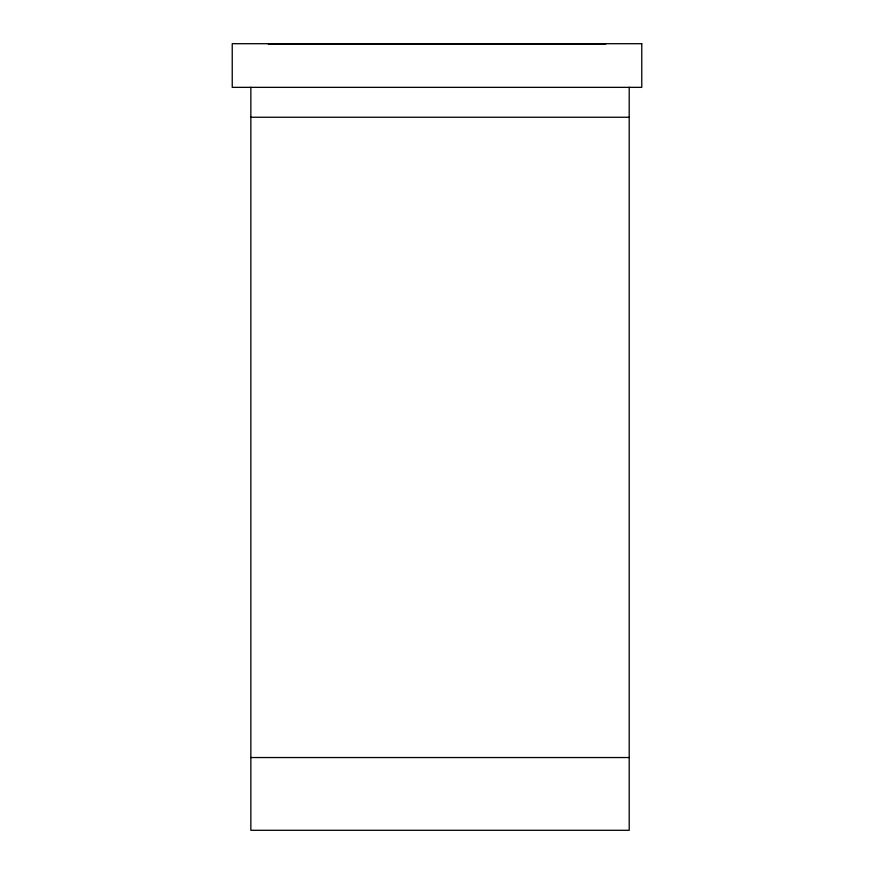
<?xml version="1.0" encoding="UTF-8"?>
<svg xmlns="http://www.w3.org/2000/svg" width="874" height="874" viewBox="0 0 874 874"><rect width="100%" height="100%" fill="white"/><g stroke="black" fill="none" stroke-linecap="round" stroke-linejoin="round"><path stroke-width="1.31" d="M268.176 43.973L605.824 43.973M250.849 117.247L629.204 117.247M250.849 757.539L629.204 757.539M629.204 87.236L629.204 830.3L250.849 830.3L250.849 87.236M641.767 43.7L232.233 43.7L232.233 87.356L641.767 87.356L641.767 43.7"/></g></svg>
